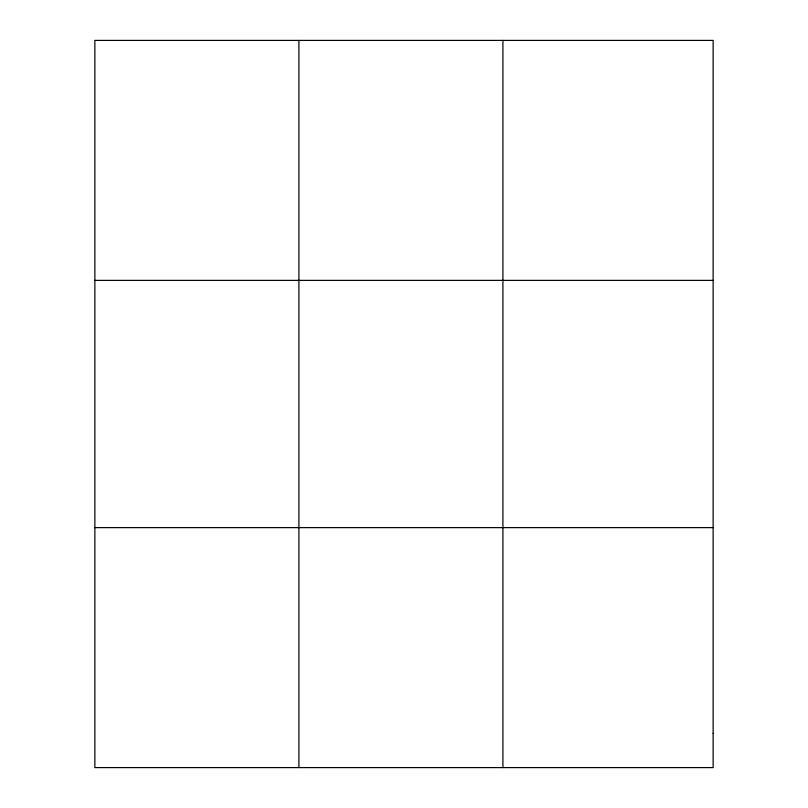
<?xml version="1.0" encoding="UTF-8"?>
<svg xmlns="http://www.w3.org/2000/svg" width="808" height="808" viewBox="0 0 808 808"><rect width="100%" height="100%" fill="white"/><g stroke="black" fill="none" stroke-linecap="round" stroke-linejoin="round"><path stroke-width="1.21" d="M298.899 40.4L298.899 767.6M502.919 40.4L502.919 767.6M94.869 280.376L713.131 280.376M94.869 527.624L713.131 527.624M713.131 733.321L713.131 767.6L94.869 767.6L94.869 40.4L713.131 40.4L713.131 733.321"/></g></svg>
